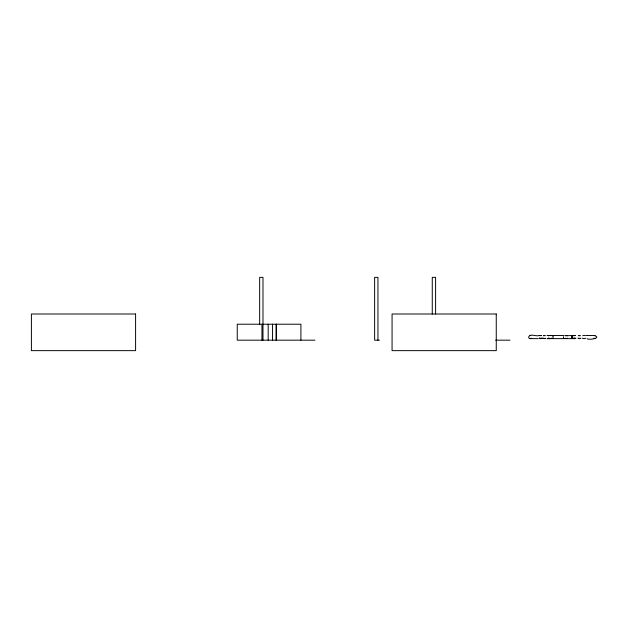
<?xml version="1.0" encoding="UTF-8"?>
<svg xmlns="http://www.w3.org/2000/svg" width="628" height="628" viewBox="0 0 628 628"><rect width="100%" height="100%" fill="white"/><g stroke="black" fill="none" stroke-linecap="round" stroke-linejoin="round"><path stroke-width="0.94" d="M573.906 338.178L573.906 338.194A1.711 1.264 -81.7 0 1 573.152 338.602L574.596 338.186M572.1 336.42C573.089 335.038 575.185 335.533 572.705 335.658C570.389 336.569 574.243 340.258 572.053 337.526M552.891 338.154L553.237 336.467L551.784 335.478M544.869 338.343L544.335 338.618A2.638 2.331 -76.3 0 0 545.661 338.17M565.388 335.737L573.081 335.517L572.202 335.564M574.526 338.241L573.968 338.531M551.36 338.178L550.426 338.563A4.467 3.611 90 0 1 549.312 338.563L548.848 338.374L549.453 338.178M580.861 338.178L579.448 338.618A2.802 0.887 -83.5 0 0 579.777 338.288M531.296 338.154C530.362 339.128 528.588 338.382 528.611 337.048C529.836 332.934 536.461 336.93 539.216 335.478M567.547 338.186L565.969 338.618L573.074 338.618L572.202 338.523M585.681 338.209L584.66 338.555A5.495 4.663 90 0 1 583.373 338.571L582.313 338.217M543.369 335.666L544.782 335.666M548.817 335.666L549.312 335.525A4.467 3.611 -90 0 1 550.411 335.525L550.905 335.666M578.435 335.65L580.39 335.666M582.776 335.666L583.373 335.525A5.495 4.663 90 0 1 584.605 335.525L585.202 335.666M573.843 338.555L573.152 338.594M594.449 335.588C602.189 338.06 588.53 340.376 587.062 338.618M547.31 338.61L548.817 338.421L548.362 338.178M262.331 324.213L300.914 324.213L300.914 340.172M564.187 335.478L547.114 335.478A3.69 3.03 -89.1 0 1 548.205 335.658M586.018 335.478L595.03 335.478M530.181 338.618L538.149 338.618M565.137 338.618L547.114 338.618A3.69 3.022 89.7 0 0 548.66 338.194M314.942 340.172L237.251 340.172L237.251 324.213L261.954 324.213L261.954 340.172M379.391 340.172L374.633 340.172L374.626 277.356L377.946 277.356L377.954 340.172M495.61 340.172L510.022 340.172M565.993 335.478L567.265 335.745M547.31 335.485L548.691 335.674M565.946 338.618L565.224 338.162M595.03 338.618L593.923 338.154M530.181 335.478L530.762 335.588M572.053 338.484L571.912 338.445A3.376 2.7 86.9 0 1 571.386 338.241M564.187 338.618L563.371 338.154L564.015 338.571M542.922 338.178L544.28 338.618A2.622 1.225 87.4 0 1 543.581 338.272M577.925 338.154L579.385 338.618A2.952 0.934 -83.5 0 1 578.906 338.241M542.215 338.154L542.215 338.61M435.596 314.079L435.596 277.356L432.276 277.356L432.268 314.079M276.359 324.213L276.359 340.172M276.147 324.213L276.147 340.172M272.552 324.213L272.552 340.172M268.18 324.213L268.18 340.172M262.983 340.172L262.983 277.356L259.662 277.356L259.654 324.707M574.746 338.154A1.57 1.539 -90 0 1 572.689 338.264A1.57 1.539 -90 0 1 572.375 336.184A1.57 1.539 -90 0 1 574.361 335.65M539.523 335.65A1.57 1.272 -90 0 1 540.684 335.65M540.998 338.154A1.57 1.272 -90 0 1 539.209 338.154M540.001 335.65A1.57 1.272 -90 0 1 541.171 335.65M541.485 338.154A1.57 1.272 -90 0 1 539.688 338.154M540.276 335.65A1.57 1.492 -90 0 1 541.65 335.65M542.019 338.154A1.57 1.492 -90 0 1 539.907 338.154M563.536 337.417A1.656 0.667 90 0 1 563.536 336.671M575.907 338.154A1.57 1.57 0 0 1 573.686 338.154M574.071 335.65A1.57 1.57 0 0 1 575.515 335.65M575.546 338.241A1.664 1.664 0 0 1 574.432 338.712M574.432 335.383A1.664 1.664 0 0 1 575.107 335.54M573.152 335.478A1.711 1.303 87.3 0 1 573.686 335.642M543.824 335.752A2.622 1.177 -83 0 1 544.311 335.501A2.638 2.371 84.7 0 1 545.277 335.65M579.738 335.595A2.802 0.918 86.5 0 0 579.385 335.485A2.952 0.887 86.5 0 0 579.071 335.792M135.593 314L31.4 314L31.4 350.644L135.593 350.644L135.593 314M496.261 314L392.068 314L392.068 350.644L496.261 350.644L496.261 314"/></g></svg>
